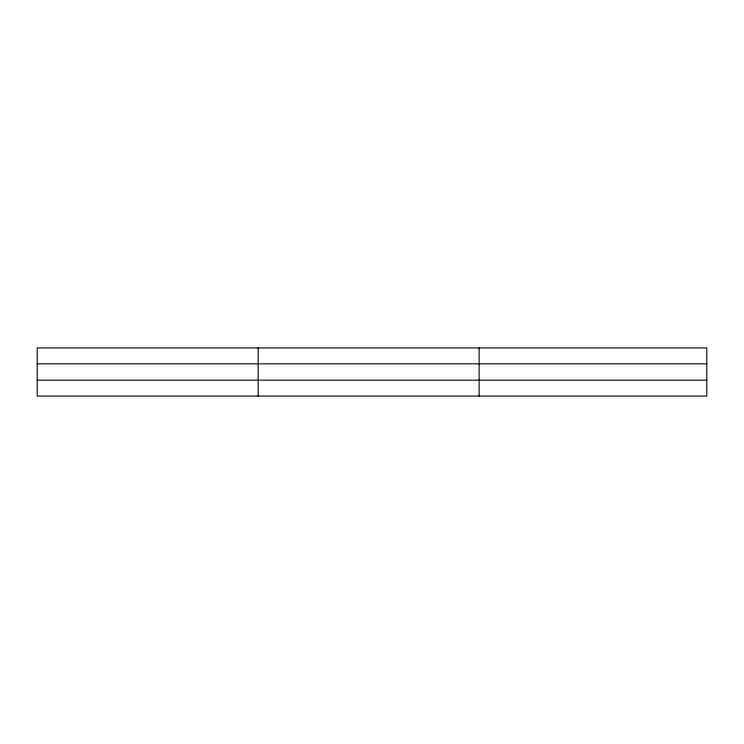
<?xml version="1.0" encoding="UTF-8"?>
<svg xmlns="http://www.w3.org/2000/svg" width="744" height="744" viewBox="0 0 744 744"><rect width="100%" height="100%" fill="white"/><g stroke="black" fill="none" stroke-linecap="round" stroke-linejoin="round"><path stroke-width="1.12" d="M258.168 347.932L258.168 396.068M479.136 347.932L479.136 396.068M706.8 363.816L706.8 347.932L37.2 347.932L37.2 396.068L706.8 396.068L706.8 363.816L37.2 363.816M37.2 380.184L706.8 380.184"/></g></svg>
